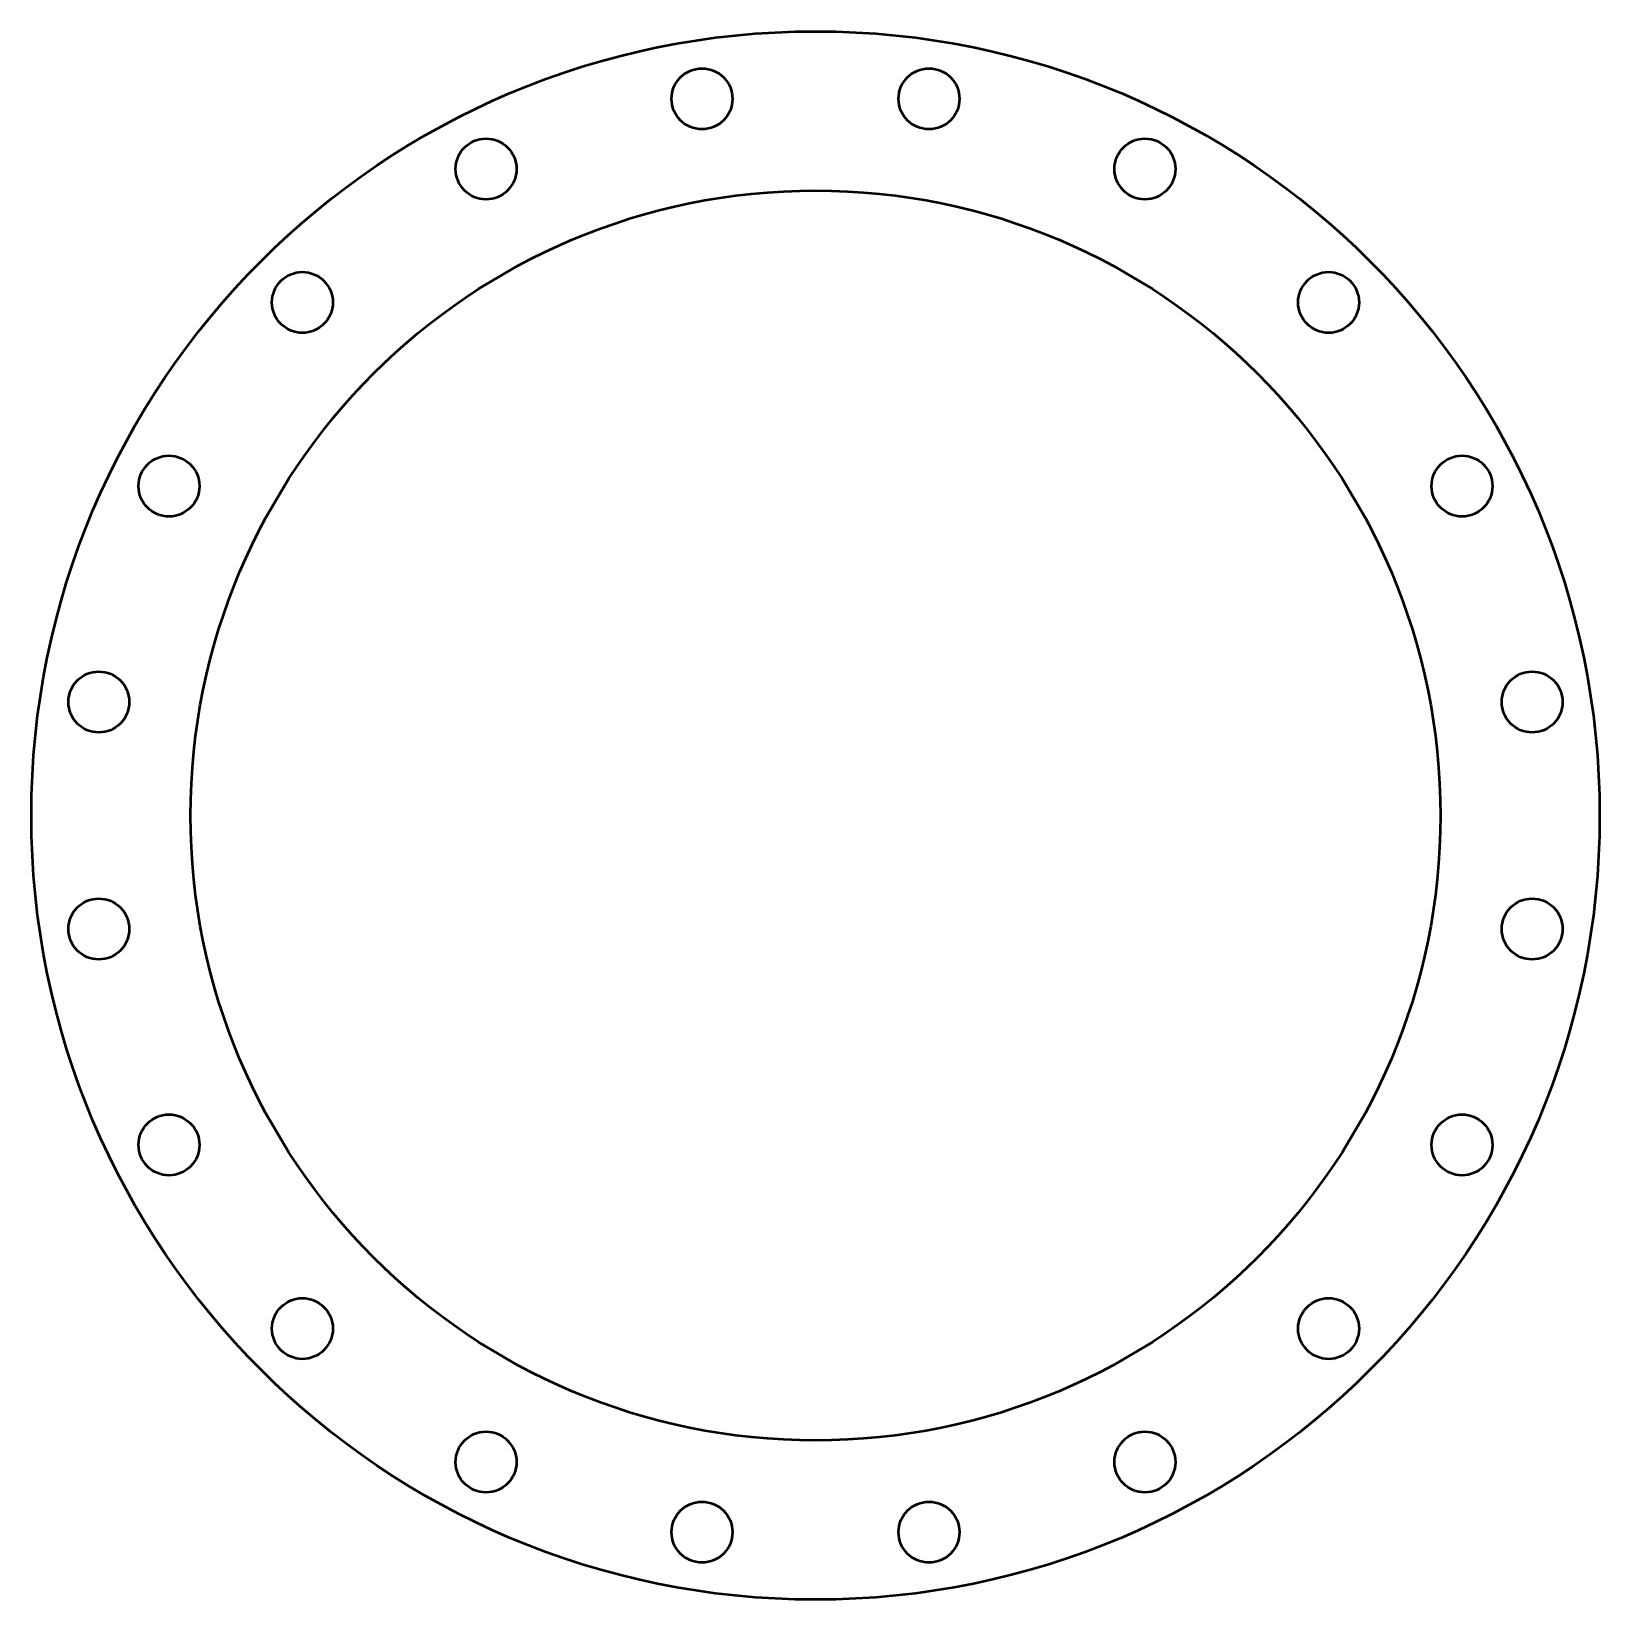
# Model space of a CAD drawing. Header units: millimetres. Extents: x 0 to 670, y 0 to 670.
import ezdxf

# ---------------------------------------------------------------- set-up
doc = ezdxf.new("R2010")
doc.units = ezdxf.units.MM
doc.layers.add('IV_INTERIOR_PROFILES', color=7, linetype='Continuous', lineweight=50)
doc.layers.add('IV_OUTER_PROFILE', color=7, linetype='Continuous', lineweight=50)

msp = doc.modelspace()

# ---------------------------------------------------------------- linework, layer by layer
at = {"layer": 'IV_INTERIOR_PROFILES'}
for centre, radius in [((286.51, 641.18), 13), ((383.49, 641.18), 13), ((194.26, 611.21), 13), ((475.74, 611.21), 13), ((335, 335), 267), ((115.8, 554.2), 13), ((554.2, 554.2), 13), ((58.79, 475.74), 13), ((611.21, 475.74), 13), ((28.82, 383.49), 13), ((641.18, 383.49), 13), ((28.82, 286.51), 13), ((641.18, 286.51), 13), ((58.79, 194.26), 13), ((611.21, 194.26), 13), ((115.8, 115.8), 13), ((554.2, 115.8), 13), ((194.26, 58.79), 13), ((475.74, 58.79), 13), ((286.51, 28.82), 13), ((383.49, 28.82), 13)]:
    msp.add_circle(centre, radius, dxfattribs=at)
at = {"layer": 'IV_OUTER_PROFILE'}
msp.add_circle((335, 335), 335, dxfattribs=at)

doc.saveas('drawing.dxf')
